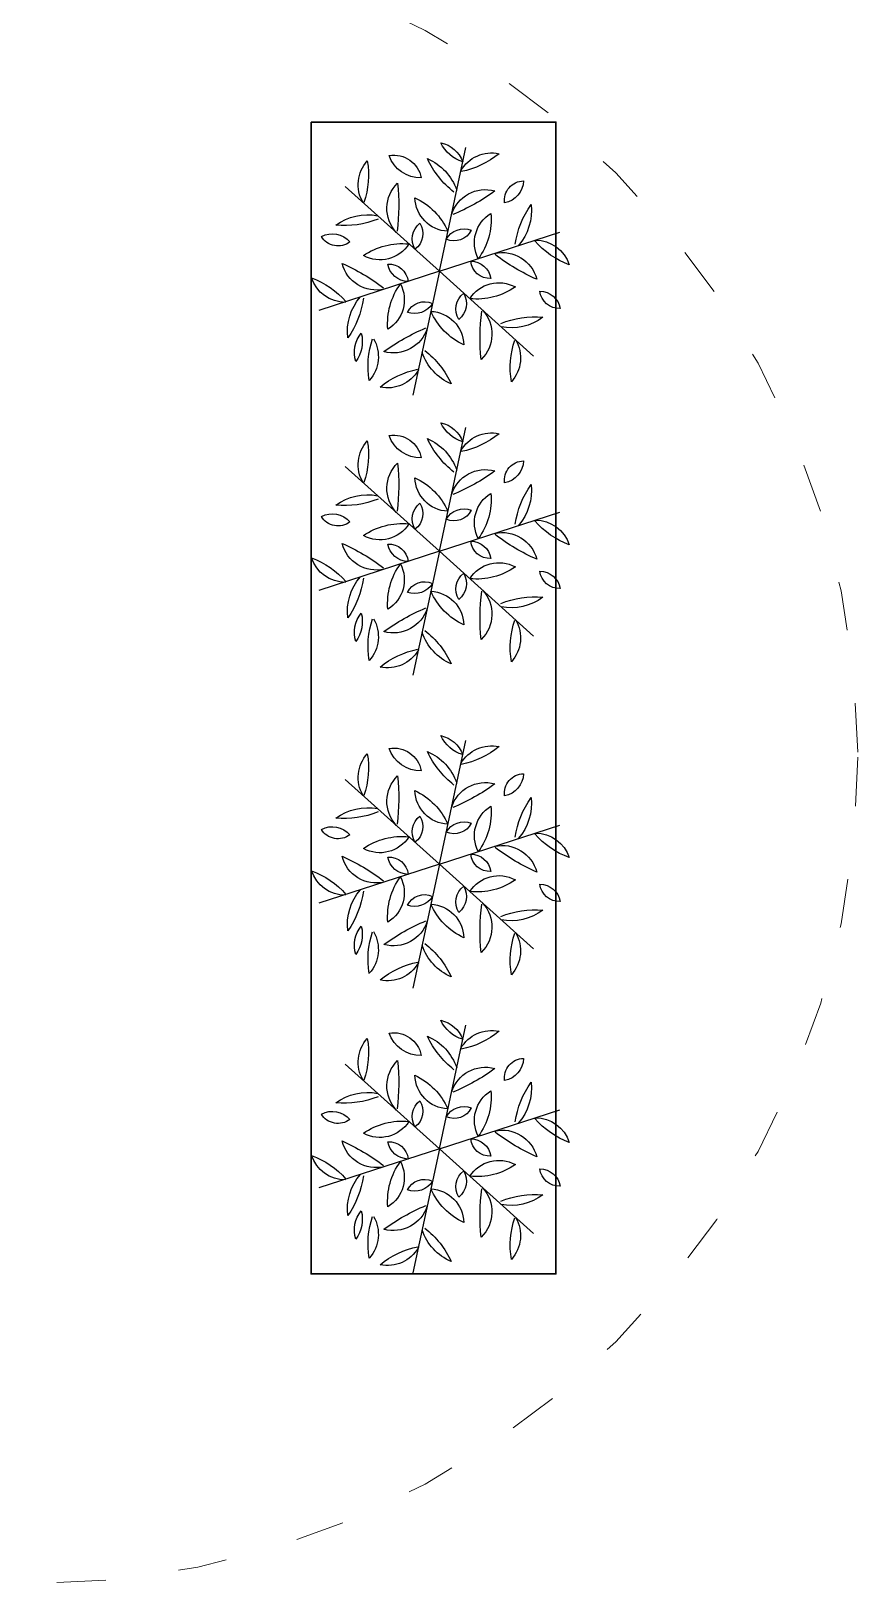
# Model space of a CAD drawing. Header units: metres. Extents: x 78 to 178, y -74 to 157.
# Drawn here: x 108.921 to 110.948, y 86.368 to 90.176 of the extents above; entities that cross this region are included whole.
import ezdxf

# ---------------------------------------------------------------- set-up
doc = ezdxf.new("R2010")
doc.units = ezdxf.units.M
doc.linetypes.add('ACAD_ISO03W100', pattern=[30, 12, -18])
doc.layers.add('Barandal', color=138, linetype='Continuous', lineweight=30)
doc.layers.add('Detalles constructivos', color=7, linetype='Continuous', lineweight=9)
doc.layers.add('planting render', color=7, linetype='Continuous')

# ---------------------------------------------------------------- blocks, each defined once
blk = doc.blocks.new('pohon48')
at = {"layer": 'planting render', "color": 104}
for q in [(0.1931, 0.5953), (-0.419, 0.4649), (0.6121, 0.1304), (-0.6121, -0.1304), (-0.1931, -0.5953), (0.419, -0.4649)]:
    blk.add_line((0, 0), q, dxfattribs=at)
for centre, radius, start, end in [((-0.022, 0.4646), 0.1755, 359.75003, 72.04971), ((0.4232, 0.7769), 0.4172, 200.38785, 229.06321), ((-0.0715, 0.5292), 0.114, 151.70154, 229.74057), ((-0.2224, 0.5006), 0.0968, 322.86392, 58.57818), ((-0.0164, 0.3548), 0.263, 143.35211, 190.99654), ((-0.6794, 0.4716), 0.4538, 338.19701, 5.08663), ((-0.0825, 0.3113), 0.1752, 347.27018, 75.71881), ((0.8763, 0.8851), 1.0007, 203.81129, 217.50029), ((-0.4285, 0.2257), 0.1755, 59.75003, 132.04971), ((0.2991, 0.1916), 0.263, 83.35211, 130.99654), ((0.0687, 0.8242), 0.4538, 278.19701, 305.08663), ((0.401, 0.2718), 0.1484, 72.22333, 129.81138), ((0.3468, 0.55), 0.1692, 256.02384, 306.01087), ((-0.4764, 0.7674), 0.4172, 260.38785, 289.06321), ((0.1964, 0.1848), 0.3336, 145.15265, 185.93482), ((-0.2268, 0.2939), 0.1702, 302.47293, 28.61454), ((0.4218, 0.477), 0.1755, 239.75003, 312.04971), ((0.4698, -0.0646), 0.4172, 80.38785, 109.06321), ((-0.4355, 0.2256), 0.1388, 170.70899, 259.10644), ((-0.6252, 0.0931), 0.1636, 358.65709, 71.15834), ((-0.3108, 0.0842), 0.1752, 47.27018, 135.71881), ((0.0593, 0.249), 0.0948, 176.54268, 264.47225), ((-0.053, 0.153), 0.1032, 0.90767, 80.10727), ((0.2582, -0.0777), 0.3336, 85.15265, 125.93482), ((0.1411, 0.3434), 0.1702, 242.47293, 328.61454), ((1.2047, -0.3163), 1.0007, 143.81129, 157.50029), ((0.2284, 0.2271), 0.1752, 287.27018, 15.71881), ((0.8937, 0.027), 0.4172, 140.38785, 169.06321), ((0.4007, 0.2563), 0.1755, 299.75003, 12.04971), ((-0.3284, 1.2015), 1.0007, 263.81129, 277.50029), ((0.2453, 0.0731), 0.0948, 116.54268, 204.47225), ((0.106, 0.1224), 0.1032, 300.90767, 20.10727), ((-0.3679, -0.0495), 0.1702, 2.47293, 88.61454), ((-0.0618, 0.2625), 0.3336, 205.15265, 245.93482), ((-0.159, 0.0306), 0.1032, 60.90767, 140.10727), ((-0.186, 0.1759), 0.0948, 236.54268, 324.47225), ((0.3155, -0.1632), 0.263, 23.35211, 70.99655), ((-0.3155, 0.1632), 0.263, 203.35211, 250.99655), ((-0.7481, -0.3526), 0.4538, 38.19701, 65.08663), ((0.0618, -0.2625), 0.3336, 25.15265, 65.93482), ((0.3679, 0.0495), 0.1702, 182.47293, 268.61454), ((0.7481, 0.3526), 0.4538, 218.19701, 245.08663), ((-0.4905, 0.0239), 0.1484, 192.22333, 249.81138), ((-0.7043, -0.1621), 0.1692, 16.02384, 66.01087), ((-0.2284, -0.2271), 0.1752, 107.27018, 195.71881), ((-1.2047, 0.3163), 1.0007, 323.81129, 337.50029), ((-0.106, -0.1224), 0.1032, 120.90767, 200.10727), ((-0.2453, -0.0731), 0.0948, 296.54268, 24.47225), ((-0.4097, -0.2582), 0.1755, 119.75003, 192.04971), ((-0.9028, -0.0289), 0.4172, 320.38785, 349.06321), ((0.2268, -0.2939), 0.1702, 122.47293, 208.61454), ((-0.1964, -0.1848), 0.3336, 325.15265, 5.93482), ((0.186, -0.1759), 0.0948, 56.54268, 144.47225), ((0.159, -0.0306), 0.1032, 240.90767, 320.10727), ((-0.1411, -0.3434), 0.1702, 62.47293, 148.61454), ((-0.2582, 0.0777), 0.3336, 265.15265, 305.93482), ((0.053, -0.153), 0.1032, 180.90767, 260.10727), ((-0.0593, -0.249), 0.0948, 356.54268, 84.47225), ((0.3108, -0.0842), 0.1752, 227.27018, 315.71881), ((0.3284, -1.2015), 1.0007, 83.81129, 97.50029), ((0.0825, -0.3113), 0.1752, 167.27018, 255.71881), ((-0.8763, -0.8851), 1.0007, 23.81129, 37.50029), ((0.6794, -0.4716), 0.4538, 158.19701, 185.08663), ((0.0164, -0.3548), 0.263, 323.35211, 10.99654), ((-0.3503, -0.4183), 0.0968, 82.86392, 178.57818), ((-0.4505, -0.3019), 0.114, 271.70154, 349.74057), ((-0.0687, -0.8242), 0.4538, 98.19701, 125.08663), ((0.4285, -0.2257), 0.1755, 239.75003, 312.04971), ((0.4764, -0.7674), 0.4172, 80.38785, 109.06321), ((-0.2991, -0.1916), 0.263, 263.35211, 310.99654), ((0.0217, -0.4749), 0.1755, 179.75003, 252.04971), ((-0.4234, -0.7872), 0.4172, 20.38785, 49.06321), ((0.2014, -0.4952), 0.1032, 180.90767, 260.10727), ((0.089, -0.5912), 0.0948, 356.54268, 84.47225)]:
    blk.add_arc(centre, radius, start, end, dxfattribs=at)

msp = doc.modelspace()

# ---------------------------------------------------------------- linework, layer by layer
at = {"layer": 'Barandal'}
msp.add_lwpolyline([(109.60784, 89.95288), (109.60784, 87.12817), (110.20784, 87.12817), (110.20784, 89.95288)], close=True, dxfattribs=at)
at = {"layer": 'Detalles constructivos', "linetype": 'ACAD_ISO03W100', "ltscale": 0.01}
msp.add_circle((108.92118, 88.39498), 2.02705, dxfattribs=at)

# ---------------------------------------------------------------- block references
at = {"xscale": -0.4960950212798372, "yscale": 0.4960950212798372, "zscale": 0.4960950212798372, "rotation": 90}
for p in [(109.92214, 89.58676), (109.92214, 88.9002), (109.92214, 88.13287), (109.92214, 87.43477)]:
    msp.add_blockref('pohon48', p, dxfattribs=at)

doc.saveas('drawing.dxf')
